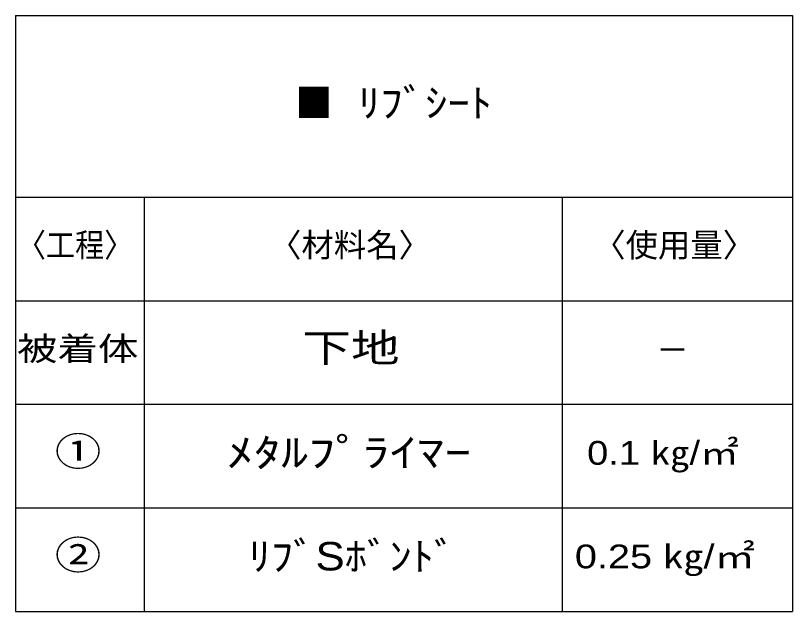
# Model space of a CAD drawing. Units: millimetres, scale not verified. Extents: x -51 to 55, y -80 to 80.
# Drawn here: x -37.5 to 22.5, y -79.6 to -33.6 of the extents above; entities that cross this region are included whole.
import ezdxf
from ezdxf.enums import TextEntityAlignment as Align

# ---------------------------------------------------------------- set-up
doc = ezdxf.new("R2010")
doc.units = ezdxf.units.MM
doc.header["$LTSCALE"] = 0.1
doc.layers.add('0-2_Z_O-文字', color=134, linetype='Continuous')
doc.styles.add('HGPｺﾞｼｯｸM', font='')
doc.styles.get('HGPｺﾞｼｯｸM').set_extended_font_data('HGPｺﾞｼｯｸM')

msp = doc.modelspace()

# ---------------------------------------------------------------- linework, layer by layer
at = {"layer": '0-2_Z_O-文字'}
for p, q in [((-37.5387, -33.5674), (22.4613, -33.5674)), ((-37.5387, -33.5674), (-37.5387, -79.5939)), ((22.4613, -33.5674), (22.4613, -79.5939)), ((-37.5387, -47.5939), (22.4613, -47.5939)), ((-37.5387, -55.5939), (22.4613, -55.5939)), ((-37.5387, -63.5939), (22.4613, -63.5939)), ((-37.5387, -71.5939), (22.4613, -71.5939)), ((-37.5387, -79.5939), (22.4613, -79.5939))]:
    msp.add_line(p, q, dxfattribs=at)
at = {"layer": '0-2_Z_O-文字', "color": 1}
for p, q in [((-27.6095, -47.5939), (-27.6095, -79.5939)), ((4.6749, -47.5939), (4.6749, -79.5939))]:
    msp.add_line(p, q, dxfattribs=at)

# ---------------------------------------------------------------- texts
at = {"layer": '0-2_Z_O-文字', "style": 'HGPｺﾞｼｯｸM'}
for s, height, width, p in [(' ﾘﾌﾞｼｰﾄ', 2.199, 1.15, (-12.0234, -42.073)), ('〈工程〉', 1.833, 0.9, (-37.4408, -52.7614)), ('被着体', 1.833, 1.25, (-37.4282, -60.7614)), ('下地', 2.199, 1.25, (-15.381, -60.9873)), ('①', 2.199, 1.2, (-34.5081, -68.9949)), ('ﾒﾀﾙﾌﾟﾗｲﾏｰ', 2.199, 1.4, (-21.2364, -69.0787)), ('0.1 ㎏/㎡', 1.833, 1.2, (6.6011, -68.8122)), ('②', 2.199, 1.2, (-34.5081, -76.9949)), ('ﾘﾌﾞSﾎﾞﾝﾄﾞ', 2.199, 1.15, (-19.546, -77.0863)), ('0.25 ㎏/㎡', 1.833, 1.25, (5.6557, -76.8122))]:
    msp.add_text(s, height=height, dxfattribs=dict(at, width=width)).set_placement(p, align=Align.BOTTOM_LEFT)
at = {"layer": '0-2_Z_O-文字', "color": 3, "style": 'HGPｺﾞｼｯｸM', "width": 0.95}
msp.add_text('■', height=2.199, dxfattribs=at).set_placement((-15.9219, -42.073), align=Align.BOTTOM_LEFT)
at = {"layer": '0-2_Z_O-文字', "style": 'HGPｺﾞｼｯｸM'}
for s, p in [('〈材料名〉', (-17.9584, -52.7614)), ('〈使用量〉', (7.077, -52.7614)), ('－', (11.9501, -60.8439))]:
    msp.add_text(s, height=1.833, dxfattribs=at).set_placement(p, align=Align.BOTTOM_LEFT)

doc.saveas('drawing.dxf')
